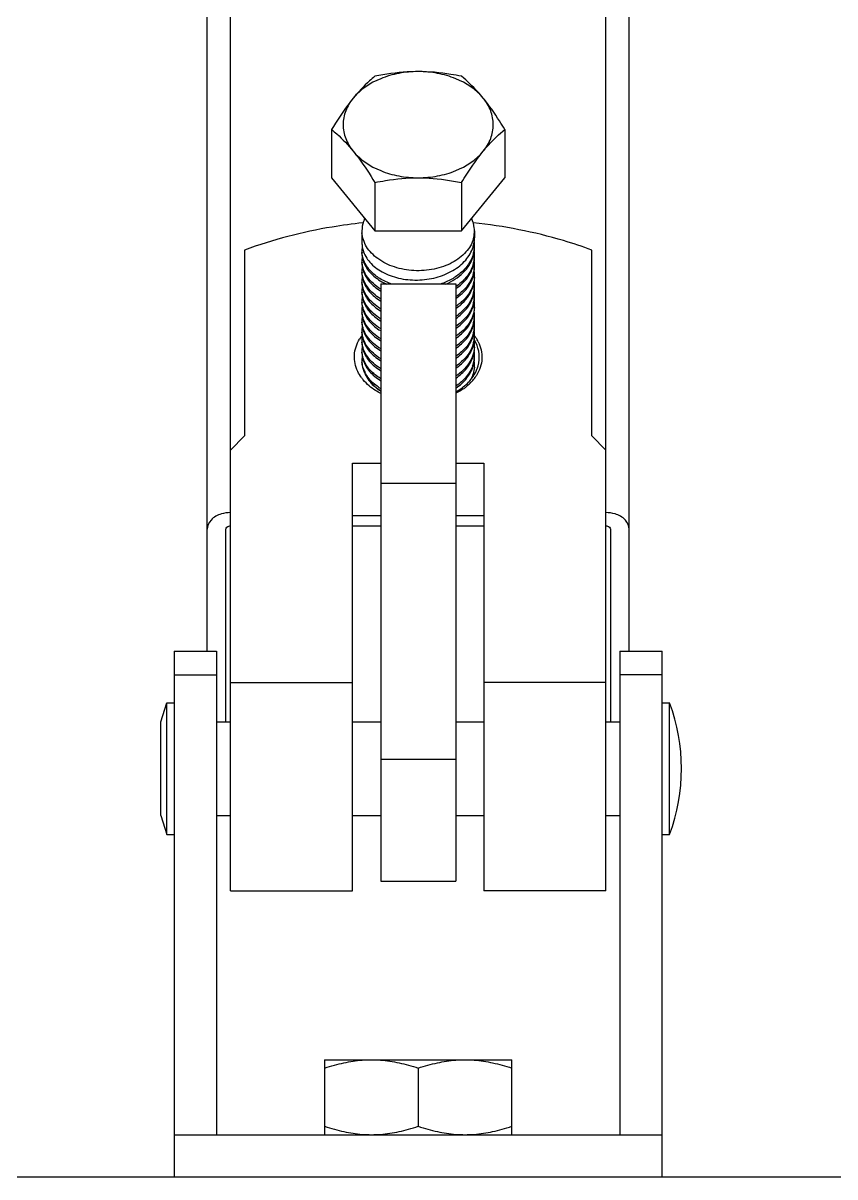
# Model space of a CAD drawing. Extents: x 69728788 to 150676229, y 20327566 to 43663798.
# Drawn here: x 75466649 to 75467043, y 20753254 to 20753814 of the extents above; entities that cross this region are included whole.
import ezdxf

# ---------------------------------------------------------------- set-up
doc = ezdxf.new("R2010")
doc.units = 0
doc.header["$LTSCALE"] = 1000
doc.header["$MEASUREMENT"] = 0
doc.layers.get('0').update_dxf_attribs({"linetype": 'CONTINUOUS'})
doc.layers.add('02___PRT_ALL_AXES', color=7, linetype='CONTINUOUS')

msp = doc.modelspace()

# ---------------------------------------------------------------- linework, layer by layer
at = {"color": 0, "linetype": 'Continuous'}
for p, q in [((75466749.8, 20753392.75), (75466749.8, 20755913.45)), ((75466931.93, 20753392.75), (75466931.93, 20755913.45)), ((75466738.42, 20753508.87), (75466738.42, 20755821.83)), ((75466943.31, 20753508.87), (75466943.31, 20755821.83)), ((75466798.8, 20753738.59), (75466819.83, 20753712.83)), ((75466861.89, 20753712.83), (75466882.92, 20753738.59)), ((75466813.54, 20753711.93), (75466813.54, 20753708.07)), ((75466819.83, 20753712.83), (75466861.89, 20753712.83)), ((75466868.18, 20753712.83), (75466868.18, 20753709.52)), ((75466822.65, 20753687.07), (75466822.65, 20753397.31)), ((75466822.65, 20753687.07), (75466859.08, 20753687.07)), ((75466859.08, 20753687.07), (75466859.08, 20753397.31)), ((75466808.99, 20753392.75), (75466808.99, 20753600.15)), ((75466872.73, 20753600.15), (75466872.73, 20753392.75)), ((75466822.65, 20753590.49), (75466859.08, 20753590.49)), ((75466808.99, 20753569.71), (75466822.65, 20753569.71)), ((75466859.08, 20753569.71), (75466872.73, 20753569.71)), ((75466747.52, 20753474.72), (75466747.52, 20753568.1)), ((75466934.2, 20753568.1), (75466934.2, 20753474.72)), ((75466722.48, 20753508.87), (75466722.48, 20753253.89)), ((75466722.48, 20753508.87), (75466742.97, 20753508.87)), ((75466742.97, 20753508.87), (75466742.97, 20753274.38)), ((75466938.76, 20753508.87), (75466938.76, 20753274.38)), ((75466938.76, 20753508.87), (75466959.24, 20753508.87)), ((75466959.24, 20753253.89), (75466959.24, 20753508.87)), ((75466722.48, 20753497.4), (75466742.97, 20753497.4)), ((75466959.24, 20753497.4), (75466938.76, 20753497.4)), ((75466749.8, 20753493.8), (75466808.99, 20753493.8)), ((75466931.93, 20753493.8), (75466872.73, 20753493.8)), ((75466822.65, 20753456.5), (75466859.08, 20753456.5)), ((75466822.65, 20753397.31), (75466859.08, 20753397.31)), ((75466749.8, 20753392.75), (75466808.99, 20753392.75)), ((75466931.93, 20753392.75), (75466872.73, 20753392.75)), ((75466722.48, 20753274.38), (75466959.24, 20753274.38)), ((75466122.35, 20753253.89), (75470168.99, 20753253.89)), ((75466722.48, 20753253.89), (75466959.24, 20753253.89))]:
    msp.add_line(p, q, dxfattribs=at)
for centre, radius, start, end in [((75466853.34, 20753709.52), 14.85, 352.4737, 359.9828), ((75466826.24, 20753707.11), 12.69, 180.0261, 188.8221), ((75466826.24, 20753703.23), 12.69, 171.1842, 179.9741), ((75466826.14, 20753703.24), 12.59, 180.0047, 184.3398), ((75466826.6, 20753707.17), 13.06, 188.8281, 195.331), ((75466826.85, 20753707.23), 13.32, 195.318, 196.4116), ((75466852.61, 20753709.67), 15.59, 342.5053, 345.7688), ((75466852.79, 20753705.75), 15.4, 342.4874, 350.6008), ((75466852.99, 20753709.57), 15.2, 345.7645, 352.4655), ((75466853.22, 20753705.67), 14.96, 350.6285, 356.2824), ((75466853.34, 20753705.65), 14.85, 0.0172, 7.5233), ((75466853.34, 20753704.69), 14.85, 352.4838, 359.9829), ((75466853.43, 20753705.66), 14.75, 356.2903, 359.9967), ((75466826.23, 20753702.28), 12.69, 180.0258, 188.7806), ((75466826.24, 20753698.41), 12.69, 171.1421, 179.9737), ((75466826.14, 20753698.41), 12.59, 180.0047, 184.3389), ((75466826.6, 20753702.34), 13.06, 188.7878, 195.4437), ((75466826.85, 20753702.4), 13.32, 195.4298, 196.4011), ((75466852.61, 20753704.84), 15.59, 342.506, 345.7693), ((75466852.79, 20753700.92), 15.4, 342.4882, 350.5962), ((75466852.99, 20753704.74), 15.2, 345.765, 352.4755), ((75466852.99, 20753699.91), 15.2, 345.7661, 352.4791), ((75466853.22, 20753700.84), 14.96, 350.6239, 356.2823), ((75466853.34, 20753700.82), 14.85, 0.0173, 7.5331), ((75466853.34, 20753699.86), 14.85, 352.4874, 359.9829), ((75466853.34, 20753695.99), 14.85, 0.0173, 7.5369), ((75466853.43, 20753700.83), 14.75, 356.2903, 359.9967), ((75466826.24, 20753697.45), 12.69, 180.0259, 188.8006), ((75466826.24, 20753693.58), 12.69, 171.1623, 179.9738), ((75466826.14, 20753693.58), 12.59, 180.0047, 184.3393), ((75466826.23, 20753692.62), 12.69, 180.0256, 188.7306), ((75466826.6, 20753697.51), 13.06, 188.8073, 195.3901), ((75466826.85, 20753697.57), 13.32, 195.3767, 196.4046), ((75466852.61, 20753700.01), 15.59, 342.5088, 345.7705), ((75466852.79, 20753696.09), 15.4, 342.491, 350.6057), ((75466852.99, 20753695.08), 15.19, 345.7447, 352.2927), ((75466853.22, 20753696.01), 14.96, 350.6334, 356.2824), ((75466853.33, 20753695.03), 14.85, 352.3003, 359.9825), ((75466853.34, 20753691.16), 14.84, 0.0162, 7.3444), ((75466853.43, 20753696), 14.75, 356.2904, 359.9967), ((75466826.24, 20753688.75), 12.69, 171.0902, 179.9732), ((75466826.13, 20753688.75), 12.59, 180.0048, 184.3375), ((75466826.24, 20753687.79), 12.69, 180.026, 188.81), ((75466826.64, 20753692.69), 13.1, 188.7459, 196.4145), ((75466836.92, 20753712.65), 28.03, 240.8611, 246.0888), ((75466852.59, 20753695.18), 15.6, 342.4507, 345.7485), ((75466852.61, 20753690.35), 15.59, 342.5162, 345.7074), ((75466852.99, 20753690.25), 15.2, 345.7024, 352.5014), ((75466853.34, 20753686.33), 14.85, 0.0174, 7.5599), ((75466853.34, 20753690.21), 14.84, 352.5103, 359.983), ((75466853.42, 20753691.17), 14.76, 356.2871, 359.9968), ((75466826.24, 20753683.92), 12.69, 171.172, 179.9739), ((75466826.14, 20753683.92), 12.59, 180.0047, 184.3395), ((75466826.24, 20753682.96), 12.69, 180.0261, 188.8208), ((75466826.24, 20753679.09), 12.69, 171.1822, 179.9739), ((75466826.6, 20753687.85), 13.06, 188.8163, 195.3571), ((75466826.6, 20753683.02), 13.06, 188.8271, 195.3744), ((75466826.85, 20753687.92), 13.32, 195.3439, 196.408), ((75466844.16, 20753708.04), 26.8, 304.0219, 305.4569), ((75466844.32, 20753706.85), 26.52, 304.0158, 306.628), ((75466844.75, 20753702.38), 25.78, 303.9761, 309.7942), ((75466852.79, 20753686.43), 15.4, 342.4982, 350.6179), ((75466852.61, 20753685.52), 15.59, 342.5012, 345.7673), ((75466852.99, 20753685.42), 15.2, 345.763, 352.4646), ((75466853.22, 20753686.35), 14.96, 350.6455, 356.2829), ((75466853.34, 20753685.38), 14.85, 352.4728, 359.9828), ((75466853.34, 20753681.5), 14.85, 0.0171, 7.5219), ((75466853.43, 20753686.34), 14.75, 356.2908, 359.9967), ((75466853.43, 20753681.51), 14.75, 356.2901, 359.9967), ((75466826.14, 20753679.09), 12.59, 180.0047, 184.3394), ((75466826.23, 20753678.13), 12.69, 180.0244, 188.5938), ((75466826.24, 20753674.26), 12.7, 170.9624, 179.9731), ((75466826.59, 20753678.19), 13.05, 188.6018, 195.319), ((75466826.85, 20753683.09), 13.32, 195.3611, 196.4085), ((75466852.79, 20753681.6), 15.4, 342.4834, 350.5805), ((75466852.61, 20753680.69), 15.59, 342.5129, 345.7612), ((75466852.99, 20753680.6), 15.2, 345.7567, 352.4756), ((75466853.22, 20753681.52), 14.96, 350.6081, 356.282), ((75466853.34, 20753680.55), 14.85, 352.484, 359.9829), ((75466853.34, 20753676.67), 14.85, 0.0173, 7.5336), ((75466853.34, 20753675.72), 14.84, 352.7047, 359.9841), ((75466853.43, 20753676.68), 14.75, 356.2905, 359.9967), ((75466826.14, 20753674.27), 12.59, 180.0047, 184.3399), ((75466826.24, 20753673.3), 12.69, 180.0261, 188.8286), ((75466826.24, 20753669.43), 12.69, 171.1905, 179.974), ((75466826.6, 20753673.36), 13.06, 188.8345, 195.3262), ((75466826.85, 20753678.26), 13.32, 195.3053, 196.412), ((75466826.85, 20753673.43), 13.32, 195.3132, 196.4121), ((75466852.61, 20753675.86), 15.59, 342.5097, 345.7713), ((75466852.99, 20753675.76), 15.19, 345.7662, 352.6946), ((75466853.22, 20753671.87), 14.96, 350.5832, 356.2821), ((75466853.33, 20753671.84), 14.85, 0.0178, 7.7481), ((75466853.34, 20753670.89), 14.85, 352.4415, 359.9826), ((75466853.43, 20753671.85), 14.75, 356.2903, 359.9967), ((75466826.14, 20753669.44), 12.59, 180.0047, 184.3399), ((75466826.24, 20753668.47), 12.69, 180.0262, 188.8331), ((75466826.24, 20753664.6), 12.69, 171.1948, 179.9741), ((75466826.14, 20753664.61), 12.59, 180.0047, 184.3399), ((75466826.6, 20753668.53), 13.06, 188.839, 195.3291), ((75466826.85, 20753668.6), 13.32, 195.3162, 196.4116), ((75466852.79, 20753671.94), 15.4, 342.492, 350.5559), ((75466852.61, 20753671.03), 15.59, 342.5047, 345.7693), ((75466852.79, 20753667.12), 15.4, 342.4869, 350.5608), ((75466852.99, 20753670.94), 15.2, 345.7651, 352.4335), ((75466852.99, 20753666.11), 15.2, 345.7634, 352.4502), ((75466853.22, 20753667.04), 14.96, 350.5882, 356.2819), ((75466853.34, 20753666.06), 14.85, 352.4583, 359.9827), ((75466853.34, 20753662.19), 14.84, 0.0171, 7.5078), ((75466853.34, 20753667.02), 14.84, 0.017, 7.4911), ((75466853.43, 20753667.02), 14.75, 356.29, 359.9967), ((75466829.61, 20753649.84), 20.12, 142.3489, 148.6008), ((75466826.24, 20753663.65), 12.69, 180.0263, 188.8502), ((75466826.23, 20753659.77), 12.69, 171.2117, 179.9742), ((75466826.14, 20753659.78), 12.59, 180.0047, 184.3399), ((75466826.25, 20753658.82), 12.7, 180.0275, 189.1378), ((75466826.6, 20753663.7), 13.06, 188.8559, 195.3165), ((75466826.85, 20753663.77), 13.32, 195.3037, 196.4098), ((75466852.61, 20753666.2), 15.59, 342.5016, 345.7678), ((75466852.79, 20753662.29), 15.4, 342.4839, 350.5731), ((75466852.99, 20753661.28), 15.2, 345.744, 352.2642), ((75466853.22, 20753662.21), 14.96, 350.6006, 356.2819), ((75466853.33, 20753661.23), 14.85, 352.2715, 359.9822), ((75466853.34, 20753657.36), 14.84, 0.0161, 7.3158), ((75466851.52, 20753649.39), 20.87, 36.2144, 37.3583), ((75466853.43, 20753662.19), 14.75, 356.29, 359.9967), ((75466852.18, 20753650.58), 18.5, 25.7842, 30.2173), ((75466851.79, 20753649.59), 20.53, 35.2732, 36.2138), ((75466852.53, 20753650.1), 19.64, 30.3926, 35.3016), ((75466853.46, 20753650.65), 18.56, 26.9541, 30.3712), ((75466826.23, 20753654.94), 12.68, 171.5074, 179.9763), ((75466826.14, 20753654.95), 12.6, 180.0045, 184.3461), ((75466826.24, 20753653.99), 12.69, 180.0259, 188.8163), ((75466826.64, 20753658.88), 13.11, 189.1519, 196.4725), ((75466852.59, 20753661.38), 15.61, 342.4474, 345.7479), ((75466852.99, 20753656.45), 15.2, 345.7626, 352.4593), ((75466853.34, 20753656.4), 14.85, 352.4674, 359.9827), ((75466853.34, 20753652.53), 14.85, 0.0171, 7.5167), ((75466853.42, 20753657.36), 14.76, 356.2864, 359.9968), ((75466826.24, 20753650.11), 12.69, 171.1784, 179.9739), ((75466826.09, 20753650.12), 12.54, 180.0004, 181.3615), ((75466826.11, 20753650.12), 12.57, 181.3612, 181.7508), ((75466826.13, 20753650.12), 12.59, 181.751, 182.8386), ((75466826.18, 20753650.12), 12.63, 182.8389, 184.3369), ((75466827.25, 20753649.73), 13.71, 182.4041, 185.3847), ((75466827.32, 20753649.74), 13.78, 185.3863, 188.5573), ((75466826.6, 20753654.04), 13.06, 188.8225, 195.3423), ((75466827.42, 20753649.75), 13.88, 188.5565, 189.7372), ((75466827.78, 20753649.82), 14.25, 189.7635, 196.3232), ((75466826.85, 20753654.11), 13.32, 195.3291, 196.4048), ((75466826.99, 20753654.15), 13.47, 196.4057, 197.9066), ((75466852.28, 20753652.78), 15.93, 340.3906, 342.5035), ((75466852.61, 20753656.54), 15.59, 342.5002, 345.767), ((75466852.48, 20753652.72), 15.72, 342.5059, 343.6314), ((75466852.68, 20753652.66), 15.52, 343.6293, 345.8256), ((75466852.68, 20753651.7), 15.52, 343.6331, 345.7762), ((75466852.94, 20753652.6), 15.24, 345.8222, 350.5981), ((75466852.82, 20753651.66), 15.36, 345.779, 346.5707), ((75466853, 20753651.62), 15.18, 346.5629, 352.0348), ((75466853.22, 20753652.55), 14.96, 350.5997, 356.2819), ((75466853.17, 20753651.59), 15.01, 352.0459, 352.4859), ((75466853.34, 20753651.57), 14.85, 352.4768, 359.9828), ((75466853.35, 20753648.04), 14.83, 0.0024, 7.7076), ((75466853.21, 20753647.68), 14.97, 6.4782, 7.5176), ((75466853.43, 20753652.53), 14.75, 356.29, 359.9967), ((75466853.35, 20753648.04), 14.83, 356.2883, 358.4923), ((75466853.39, 20753648.04), 14.79, 359.2944, 359.9935), ((75466853.38, 20753648.04), 14.8, 358.4929, 359.2944), ((75466830.16, 20753653.89), 20.81, 215.7862, 218.0548), ((75466828.57, 20753650.06), 15.06, 196.3538, 204.7791), ((75466827.82, 20753650.59), 14.34, 198.9126, 207.9645), ((75466828.61, 20753650.99), 15.24, 207.9029, 209.9247), ((75466850.73, 20753653.56), 20.27, 321.0855, 326.5693), ((75466850.98, 20753654.33), 21.54, 317.7004, 324.3228), ((75466851.49, 20753653.03), 19.34, 326.6074, 327.368), ((75466851.75, 20753652.87), 19.04, 327.3662, 328.8166), ((75466852.01, 20753652.71), 18.74, 328.8185, 329.5914), ((75466853.32, 20753648.04), 14.86, 355.0066, 356.2884), ((75466852.15, 20753652.63), 18.57, 329.5918, 330.0556), ((75466851.92, 20753653.63), 20.37, 324.3797, 325.1795), ((75466852.19, 20753653.44), 20.04, 325.1775, 326.7079), ((75466852.47, 20753653.26), 19.71, 326.7099, 327.5282), ((75466830.73, 20753654.34), 21.54, 218.0525, 219.8785), ((75466834.59, 20753654.47), 22.7, 229.2088, 231.6793), ((75466834.04, 20753654.93), 22.6, 231.1281, 233.6248), ((75466835.74, 20753655.96), 24.59, 231.7276, 237.6054), ((75466835.14, 20753656.45), 24.48, 233.6672, 239.1115), ((75466846.64, 20753658.97), 27.91, 305.2617, 306.9792), ((75466847.37, 20753658.01), 26.7, 306.966, 310.4677), ((75466848.74, 20753656.43), 24.61, 310.4384, 316.1426), ((75466849.88, 20753655.3), 23.01, 316.19, 317.7487)]:
    msp.add_arc(centre, radius, start, end, dxfattribs=at)
for points, knots in [([(75466814.07, 20753703.47), (75466814.71, 20753701.33), (75466817.25, 20753697.07), (75466823.47, 20753692.43), (75466831.48, 20753689.52), (75466840.48, 20753688.63), (75466849.53, 20753689.85), (75466857.67, 20753693.12), (75466864.07, 20753698.17), (75466866.75, 20753702.68), (75466867.48, 20753704.98)], [0, 0, 0, 0, 0.1028, 0.219577, 0.350442, 0.49027, 0.631417, 0.766201, 0.889254, 1, 1, 1, 1]), ([(75466827.97, 20753687.04), (75466825.99, 20753687.73), (75466822.31, 20753689.42), (75466817.73, 20753693.01), (75466814.62, 20753697.36), (75466813.7, 20753700.68), (75466813.58, 20753702.29)], [0, 0, 0, 0, 0.284949, 0.545175, 0.781019, 1, 1, 1, 1]), ([(75466814.07, 20753698.64), (75466814.7, 20753696.51), (75466817.21, 20753692.3), (75466821.07, 20753689.39), (75466823.27, 20753688.17)], [0, 0, 0, 0, 0.46845, 1, 1, 1, 1]), ([(75466867.48, 20753701.12), (75466866.98, 20753699.55), (75466865.44, 20753696.45), (75466861.85, 20753692.48), (75466857.16, 20753689.21), (75466853.55, 20753687.65), (75466851.64, 20753687.01)], [0, 0, 0, 0, 0.224612, 0.465352, 0.724449, 1, 1, 1, 1]), ([(75466854.21, 20753687.02), (75466857.32, 20753688.35), (75466862.87, 20753691.78), (75466866.58, 20753697.31), (75466867.48, 20753700.15)], [0, 0, 0, 0, 0.53219, 1, 1, 1, 1]), ([(75466822.57, 20753684.7), (75466820.12, 20753686.18), (75466816.83, 20753688.97), (75466814.24, 20753693.74), (75466813.67, 20753696.23), (75466813.58, 20753697.46)], [0, 0, 0, 0, 0.531925, 0.771628, 1, 1, 1, 1]), ([(75466822.57, 20753679.88), (75466820.12, 20753681.35), (75466816.83, 20753684.14), (75466814.24, 20753688.91), (75466813.67, 20753691.41), (75466813.58, 20753692.63)], [0, 0, 0, 0, 0.531924, 0.771627, 1, 1, 1, 1]), ([(75466814.07, 20753693.81), (75466814.67, 20753691.8), (75466816.98, 20753687.79), (75466820.54, 20753684.96), (75466822.57, 20753683.74)], [0, 0, 0, 0, 0.470184, 1, 1, 1, 1]), ([(75466867.48, 20753696.29), (75466866.86, 20753694.33), (75466864.74, 20753690.47), (75466861.53, 20753687.52), (75466859.7, 20753686.21)], [0, 0, 0, 0, 0.477761, 1, 1, 1, 1]), ([(75466860.14, 20753685.57), (75466861.86, 20753686.85), (75466864.89, 20753689.73), (75466866.88, 20753693.44), (75466867.48, 20753695.32)], [0, 0, 0, 0, 0.521279, 1, 1, 1, 1]), ([(75466822.57, 20753675.05), (75466820.12, 20753676.52), (75466816.83, 20753679.31), (75466814.24, 20753684.08), (75466813.67, 20753686.58), (75466813.58, 20753687.8)], [0, 0, 0, 0, 0.531915, 0.771618, 1, 1, 1, 1]), ([(75466814.07, 20753688.99), (75466814.67, 20753686.97), (75466816.98, 20753682.97), (75466820.54, 20753680.13), (75466822.57, 20753678.91)], [0, 0, 0, 0, 0.470189, 1, 1, 1, 1]), ([(75466867.48, 20753691.46), (75466866.95, 20753689.78), (75466865.25, 20753686.47), (75466862.7, 20753683.79), (75466861.24, 20753682.57)], [0, 0, 0, 0, 0.48128, 1, 1, 1, 1]), ([(75466861.76, 20753682.05), (75466863.08, 20753683.22), (75466865.41, 20753685.79), (75466866.97, 20753688.9), (75466867.47, 20753690.48)], [0, 0, 0, 0, 0.517488, 1, 1, 1, 1]), ([(75466868.15, 20753690.21), (75466868.01, 20753688), (75466866.62, 20753683.41), (75466863.56, 20753679.78), (75466861.76, 20753678.18)], [0, 0, 0, 0, 0.478758, 1, 1, 1, 1]), ([(75466822.57, 20753670.22), (75466820.12, 20753671.69), (75466816.83, 20753674.48), (75466814.24, 20753679.25), (75466813.67, 20753681.75), (75466813.58, 20753682.97)], [0, 0, 0, 0, 0.531925, 0.771625, 1, 1, 1, 1]), ([(75466814.07, 20753684.15), (75466814.67, 20753682.14), (75466816.98, 20753678.14), (75466820.54, 20753675.3), (75466822.57, 20753674.08)], [0, 0, 0, 0, 0.47018, 1, 1, 1, 1]), ([(75466859.14, 20753680.03), (75466859.37, 20753680.18), (75466860.27, 20753680.81), (75466861.14, 20753681.5), (75466861.76, 20753682.05)], [0, 0, 0, 0, 0.254157, 1, 1, 1, 1]), ([(75466867.48, 20753681.8), (75466866.83, 20753679.75), (75466864.56, 20753675.7), (75466861.11, 20753672.67), (75466859.15, 20753671.34)], [0, 0, 0, 0, 0.476588, 1, 1, 1, 1]), ([(75466859.15, 20753670.38), (75466861.11, 20753671.7), (75466864.56, 20753674.73), (75466866.83, 20753678.78), (75466867.48, 20753680.83)], [0, 0, 0, 0, 0.523421, 1, 1, 1, 1]), ([(75466862.27, 20753677.69), (75466863.48, 20753678.82), (75466865.59, 20753681.27), (75466867.01, 20753684.19), (75466867.48, 20753685.67)], [0, 0, 0, 0, 0.516175, 1, 1, 1, 1]), ([(75466822.57, 20753665.39), (75466820.12, 20753666.86), (75466816.83, 20753669.65), (75466814.24, 20753674.42), (75466813.67, 20753676.92), (75466813.58, 20753678.14)], [0, 0, 0, 0, 0.531928, 0.771625, 1, 1, 1, 1]), ([(75466814.07, 20753679.32), (75466814.67, 20753677.31), (75466816.98, 20753673.31), (75466820.54, 20753670.47), (75466822.57, 20753669.25)], [0, 0, 0, 0, 0.470176, 1, 1, 1, 1]), ([(75466861.76, 20753678.18), (75466861.55, 20753678), (75466860.71, 20753677.29), (75466859.83, 20753676.63), (75466859.14, 20753676.16)], [0, 0, 0, 0, 0.245893, 1, 1, 1, 1]), ([(75466859.15, 20753675.21), (75466859.43, 20753675.4), (75466860.52, 20753676.16), (75466861.55, 20753677.01), (75466862.27, 20753677.69)], [0, 0, 0, 0, 0.254915, 1, 1, 1, 1]), ([(75466867.48, 20753676.97), (75466866.83, 20753674.92), (75466864.56, 20753670.87), (75466861.11, 20753667.84), (75466859.15, 20753666.51)], [0, 0, 0, 0, 0.476579, 1, 1, 1, 1]), ([(75466859.15, 20753665.55), (75466861.11, 20753666.87), (75466864.56, 20753669.91), (75466866.83, 20753673.95), (75466867.48, 20753676.01)], [0, 0, 0, 0, 0.523412, 1, 1, 1, 1]), ([(75466868.15, 20753675.73), (75466868.06, 20753674.4), (75466867.51, 20753671.69), (75466864.96, 20753666.51), (75466861.65, 20753663.37), (75466859.15, 20753661.69)], [0, 0, 0, 0, 0.232557, 0.47421, 1, 1, 1, 1]), ([(75466822.57, 20753660.56), (75466820.12, 20753662.03), (75466816.83, 20753664.82), (75466814.24, 20753669.59), (75466813.67, 20753672.09), (75466813.58, 20753673.31)], [0, 0, 0, 0, 0.531934, 0.771628, 1, 1, 1, 1]), ([(75466814.07, 20753674.49), (75466814.67, 20753672.48), (75466816.98, 20753668.48), (75466820.54, 20753665.64), (75466822.57, 20753664.42)], [0, 0, 0, 0, 0.470172, 1, 1, 1, 1]), ([(75466814.07, 20753669.66), (75466814.67, 20753667.65), (75466816.98, 20753663.65), (75466820.54, 20753660.81), (75466822.57, 20753659.59)], [0, 0, 0, 0, 0.470172, 1, 1, 1, 1]), ([(75466859.15, 20753660.72), (75466861.11, 20753662.04), (75466864.56, 20753665.08), (75466866.83, 20753669.12), (75466867.48, 20753671.18)], [0, 0, 0, 0, 0.523413, 1, 1, 1, 1]), ([(75466822.57, 20753655.73), (75466820.12, 20753657.2), (75466816.83, 20753659.99), (75466814.24, 20753664.76), (75466813.67, 20753667.26), (75466813.58, 20753668.48)], [0, 0, 0, 0, 0.531934, 0.771628, 1, 1, 1, 1]), ([(75466814.07, 20753664.84), (75466814.67, 20753662.82), (75466816.98, 20753658.82), (75466820.54, 20753655.98), (75466822.57, 20753654.76)], [0, 0, 0, 0, 0.470174, 1, 1, 1, 1]), ([(75466867.48, 20753667.31), (75466866.83, 20753665.26), (75466864.56, 20753661.21), (75466861.11, 20753658.18), (75466859.15, 20753656.86)], [0, 0, 0, 0, 0.476587, 1, 1, 1, 1]), ([(75466859.15, 20753655.89), (75466861.11, 20753657.21), (75466864.56, 20753660.25), (75466866.83, 20753664.29), (75466867.48, 20753666.35)], [0, 0, 0, 0, 0.523415, 1, 1, 1, 1]), ([(75466811.54, 20753644.63), (75466810.38, 20753647.06), (75466809.16, 20753652.62), (75466811.01, 20753657.99), (75466812.43, 20753660.32)], [0, 0, 0, 0, 0.496527, 1, 1, 1, 1]), ([(75466822.57, 20753650.9), (75466820.12, 20753652.37), (75466816.83, 20753655.16), (75466814.24, 20753659.93), (75466813.67, 20753662.43), (75466813.58, 20753663.65)], [0, 0, 0, 0, 0.531935, 0.77163, 1, 1, 1, 1]), ([(75466822.57, 20753646.07), (75466820.12, 20753647.54), (75466816.83, 20753650.33), (75466814.24, 20753655.1), (75466813.67, 20753657.6), (75466813.58, 20753658.82)], [0, 0, 0, 0, 0.531934, 0.771631, 1, 1, 1, 1]), ([(75466814.07, 20753660.01), (75466814.67, 20753657.99), (75466816.98, 20753653.99), (75466820.54, 20753651.15), (75466822.57, 20753649.93)], [0, 0, 0, 0, 0.470176, 1, 1, 1, 1]), ([(75466867.48, 20753662.48), (75466866.83, 20753660.43), (75466864.56, 20753656.38), (75466861.11, 20753653.35), (75466859.15, 20753652.03)], [0, 0, 0, 0, 0.476585, 1, 1, 1, 1]), ([(75466859.15, 20753651.06), (75466861.11, 20753652.38), (75466864.56, 20753655.42), (75466866.83, 20753659.46), (75466867.48, 20753661.51)], [0, 0, 0, 0, 0.523417, 1, 1, 1, 1]), ([(75466869.94, 20753647.39), (75466870.45, 20753649.22), (75466870.8, 20753653.13), (75466869.68, 20753656.89), (75466868.84, 20753658.62)], [0, 0, 0, 0, 0.495789, 1, 1, 1, 1]), ([(75466870, 20753659.07), (75466871.27, 20753656.55), (75466872.64, 20753650.72), (75466870.63, 20753645.09), (75466869.1, 20753642.68)], [0, 0, 0, 0, 0.4965, 1, 1, 1, 1]), ([(75466814.49, 20753650.12), (75466814.36, 20753650.43), (75466813.92, 20753651.68), (75466813.66, 20753653), (75466813.58, 20753653.99)], [0, 0, 0, 0, 0.254035, 1, 1, 1, 1]), ([(75466814.08, 20753655.17), (75466814.67, 20753653.15), (75466817, 20753649.14), (75466820.57, 20753646.3), (75466822.61, 20753645.08)], [0, 0, 0, 0, 0.470105, 1, 1, 1, 1]), ([(75466859.12, 20753646.21), (75466861.08, 20753647.53), (75466864.54, 20753650.57), (75466866.82, 20753654.62), (75466867.47, 20753656.67)], [0, 0, 0, 0, 0.523464, 1, 1, 1, 1]), ([(75466868.15, 20753656.41), (75466868.06, 20753655.07), (75466867.51, 20753652.37), (75466864.95, 20753647.18), (75466861.62, 20753644.03), (75466859.12, 20753642.35)], [0, 0, 0, 0, 0.232505, 0.474134, 1, 1, 1, 1]), ([(75466867.48, 20753657.65), (75466866.83, 20753655.6), (75466864.56, 20753651.55), (75466861.11, 20753648.52), (75466859.15, 20753647.2)], [0, 0, 0, 0, 0.476583, 1, 1, 1, 1]), ([(75466814.25, 20753645.94), (75466814.16, 20753646.2), (75466813.83, 20753647.25), (75466813.64, 20753648.35), (75466813.58, 20753649.17)], [0, 0, 0, 0, 0.252988, 1, 1, 1, 1]), ([(75466814.18, 20753650.01), (75466814.81, 20753648.06), (75466817.12, 20753644.21), (75466820.6, 20753641.46), (75466822.57, 20753640.27)], [0, 0, 0, 0, 0.470876, 1, 1, 1, 1]), ([(75466822.61, 20753641.22), (75466820.77, 20753642.32), (75466817.5, 20753644.85), (75466815.2, 20753648.33), (75466814.49, 20753650.12)], [0, 0, 0, 0, 0.527301, 1, 1, 1, 1]), ([(75466859.15, 20753641.4), (75466861.11, 20753642.73), (75466864.56, 20753645.76), (75466866.83, 20753649.8), (75466867.48, 20753651.86)], [0, 0, 0, 0, 0.523421, 1, 1, 1, 1]), ([(75466867.29, 20753647.44), (75466866.6, 20753645.49), (75466864.34, 20753641.68), (75466861.02, 20753638.8), (75466859.15, 20753637.54)], [0, 0, 0, 0, 0.477487, 1, 1, 1, 1]), ([(75466859.15, 20753636.57), (75466861.16, 20753637.93), (75466864.68, 20753641.04), (75466866.95, 20753645.21), (75466867.57, 20753647.32)], [0, 0, 0, 0, 0.523877, 1, 1, 1, 1]), ([(75466814.89, 20753643.74), (75466815.04, 20753643.38), (75466815.75, 20753641.88), (75466816.69, 20753640.51), (75466817.5, 20753639.55)], [0, 0, 0, 0, 0.242691, 1, 1, 1, 1]), ([(75466822.57, 20753636.41), (75466821.8, 20753636.87), (75466819.02, 20753638.74), (75466816.63, 20753641.26), (75466815.41, 20753643.39)], [0, 0, 0, 0, 0.268013, 1, 1, 1, 1]), ([(75466822.65, 20753633.96), (75466821.81, 20753634.39), (75466818.7, 20753636.16), (75466815.89, 20753638.5), (75466814.2, 20753640.53)], [0, 0, 0, 0, 0.263547, 1, 1, 1, 1]), ([(75466817.5, 20753639.56), (75466817.68, 20753639.36), (75466818.42, 20753638.57), (75466819.22, 20753637.85), (75466819.86, 20753637.33)], [0, 0, 0, 0, 0.244707, 1, 1, 1, 1]), ([(75466859.13, 20753634.73), (75466859.87, 20753635.14), (75466862.58, 20753636.82), (75466865.02, 20753638.98), (75466866.5, 20753640.82)], [0, 0, 0, 0, 0.262319, 1, 1, 1, 1]), ([(75466745.34, 20753575.5), (75466743.47, 20753574.94), (75466740.14, 20753573.26), (75466738.42, 20753569.7), (75466738.42, 20753568.1)], [0, 0, 0, 0, 0.547859, 1, 1, 1, 1]), ([(75466943.31, 20753568.1), (75466943.31, 20753569.7), (75466941.59, 20753573.26), (75466938.25, 20753574.94), (75466936.39, 20753575.5)], [0, 0, 0, 0, 0.452141, 1, 1, 1, 1]), ([(75466747.52, 20753568.1), (75466747.52, 20753568.78), (75466748.56, 20753569.61), (75466749.51, 20753569.71), (75466749.8, 20753569.71)], [0, 0, 0, 0, 0.70154, 1, 1, 1, 1]), ([(75466931.93, 20753569.71), (75466932.22, 20753569.71), (75466933.16, 20753569.61), (75466934.2, 20753568.78), (75466934.2, 20753568.1)], [0, 0, 0, 0, 0.29846, 1, 1, 1, 1])]:
    msp.add_open_spline(points, degree=3, knots=knots, dxfattribs=at)
for points in [[(75466868.24, 20753643.36), (75466868.97, 20753644.62), (75466869.55, 20753645.98), (75466869.94, 20753647.39)], [(75466813.28, 20753641.72), (75466812.62, 20753642.64), (75466812.03, 20753643.61), (75466811.54, 20753644.63)], [(75466867.48, 20753643.51), (75466867.19, 20753642.6), (75466866.83, 20753641.72), (75466866.39, 20753640.88)], [(75466868.13, 20753646.75), (75466868.03, 20753645.65), (75466867.81, 20753644.56), (75466867.48, 20753643.51)], [(75466817.5, 20753639.55), (75466818.19, 20753638.74), (75466818.95, 20753637.98), (75466819.76, 20753637.28)], [(75466862.76, 20753636.18), (75466861.62, 20753635.38), (75466860.43, 20753634.66), (75466859.19, 20753634.02)], [(75466749.8, 20753576.15), (75466748.3, 20753576.15), (75466746.77, 20753575.93), (75466745.34, 20753575.5)], [(75466936.39, 20753575.5), (75466934.95, 20753575.93), (75466933.43, 20753576.15), (75466931.93, 20753576.15)]]:
    msp.add_open_spline(points, degree=3, dxfattribs=at)
at = {"layer": '02___PRT_ALL_AXES', "color": 0, "linetype": 'Continuous'}
for p, q in [((75466798.8, 20753762.04), (75466798.8, 20753738.59)), ((75466882.92, 20753762.04), (75466882.92, 20753738.59)), ((75466819.83, 20753736.29), (75466819.83, 20753712.83)), ((75466861.89, 20753736.29), (75466861.89, 20753712.83)), ((75466813.54, 20753711.93), (75466813.54, 20753707.1)), ((75466868.18, 20753712.83), (75466868.18, 20753709.52)), ((75466756.63, 20753703.53), (75466756.63, 20753613.39)), ((75466925.1, 20753613.39), (75466925.1, 20753703.53)), ((75466756.63, 20753613.39), (75466749.8, 20753606.49)), ((75466931.93, 20753606.49), (75466925.1, 20753613.39)), ((75466808.99, 20753600.15), (75466822.65, 20753600.15)), ((75466859.08, 20753600.15), (75466872.73, 20753600.15)), ((75466808.99, 20753574.71), (75466822.65, 20753574.71)), ((75466859.08, 20753574.71), (75466872.73, 20753574.71)), ((75466715.97, 20753474.72), (75466718.84, 20753483.82)), ((75466718.84, 20753420.08), (75466718.84, 20753483.82)), ((75466718.84, 20753483.82), (75466722.48, 20753483.82)), ((75466959.24, 20753483.82), (75466962.89, 20753483.82)), ((75466962.89, 20753420.08), (75466962.89, 20753483.82)), ((75466715.97, 20753429.19), (75466715.97, 20753474.72)), ((75466742.97, 20753474.72), (75466749.8, 20753474.72)), ((75466808.99, 20753474.72), (75466822.65, 20753474.72)), ((75466859.08, 20753474.72), (75466872.73, 20753474.72)), ((75466931.93, 20753474.72), (75466938.76, 20753474.72)), ((75466715.97, 20753429.19), (75466718.84, 20753420.08)), ((75466742.97, 20753429.19), (75466749.8, 20753429.19)), ((75466808.99, 20753429.19), (75466822.65, 20753429.19)), ((75466859.08, 20753429.19), (75466872.73, 20753429.19)), ((75466931.93, 20753429.19), (75466938.76, 20753429.19)), ((75466718.84, 20753420.08), (75466722.48, 20753420.08)), ((75466959.24, 20753420.08), (75466962.89, 20753420.08)), ((75466795.43, 20753310.72), (75466795.43, 20753274.38)), ((75466795.43, 20753310.72), (75466886.3, 20753310.72)), ((75466840.86, 20753306.67), (75466840.86, 20753278.44)), ((75466886.3, 20753274.38), (75466886.3, 20753310.72))]:
    msp.add_line(p, q, dxfattribs=at)
for centre, radius, start, end in [((75466827.18, 20753712.83), 13.64, 180.0035, 183.7174), ((75466853.88, 20753712.94), 14.32, 344.2932, 346.4117), ((75466854.27, 20753712.85), 13.91, 346.3827, 359.9215), ((75466877.58, 20753451.95), 91.06, 339.5127, 20.4873)]:
    msp.add_arc(centre, radius, start, end, dxfattribs=at)
for points, knots in [([(75466840.86, 20753790.1), (75466837.71, 20753790.1), (75466831.47, 20753789.52), (75466820.26, 20753786.32), (75466812.76, 20753781.44), (75466809.32, 20753777.22)], [0, 0, 0, 0, 0.270899, 0.532809, 1, 1, 1, 1]), ([(75466819.83, 20753787.8), (75466818.95, 20753787.08), (75466815.17, 20753783.85), (75466811.75, 20753780.2), (75466809.32, 20753777.22)], [0, 0, 0, 0, 0.227749, 1, 1, 1, 1]), ([(75466840.86, 20753790.1), (75466839.08, 20753790.1), (75466832.02, 20753789.89), (75466825.01, 20753788.86), (75466819.83, 20753787.8)], [0, 0, 0, 0, 0.251885, 1, 1, 1, 1]), ([(75466861.89, 20753787.8), (75466860.18, 20753788.15), (75466853.24, 20753789.44), (75466846.17, 20753790.1), (75466840.86, 20753790.1)], [0, 0, 0, 0, 0.248025, 1, 1, 1, 1]), ([(75466872.41, 20753777.22), (75466868.97, 20753781.44), (75466861.46, 20753786.32), (75466850.25, 20753789.52), (75466844.02, 20753790.1), (75466840.86, 20753790.1)], [0, 0, 0, 0, 0.467191, 0.729101, 1, 1, 1, 1]), ([(75466872.41, 20753777.22), (75466871.54, 20753778.28), (75466868.31, 20753782.06), (75466864.69, 20753785.52), (75466861.89, 20753787.8)], [0, 0, 0, 0, 0.2742, 1, 1, 1, 1]), ([(75466809.32, 20753777.22), (75466808.4, 20753776.1), (75466804.63, 20753771.23), (75466801.26, 20753766.06), (75466798.8, 20753762.04)], [0, 0, 0, 0, 0.234887, 1, 1, 1, 1]), ([(75466809.32, 20753777.22), (75466807.8, 20753775.36), (75466805.34, 20753771.29), (75466804, 20753764.34), (75466805.34, 20753757.39), (75466807.8, 20753753.32), (75466809.32, 20753751.47)], [0, 0, 0, 0, 0.257484, 0.5, 0.742516, 1, 1, 1, 1]), ([(75466882.92, 20753762.04), (75466882.08, 20753763.42), (75466878.81, 20753768.64), (75466875.28, 20753773.71), (75466872.41, 20753777.22)], [0, 0, 0, 0, 0.26296, 1, 1, 1, 1]), ([(75466872.41, 20753751.47), (75466873.93, 20753753.32), (75466876.39, 20753757.39), (75466877.73, 20753764.34), (75466876.39, 20753771.29), (75466873.93, 20753775.36), (75466872.41, 20753777.22)], [0, 0, 0, 0, 0.257484, 0.5, 0.742516, 1, 1, 1, 1]), ([(75466798.8, 20753762.04), (75466799.68, 20753761.33), (75466803.46, 20753758.09), (75466806.89, 20753754.44), (75466809.32, 20753751.47)], [0, 0, 0, 0, 0.227749, 1, 1, 1, 1]), ([(75466872.41, 20753751.47), (75466873.27, 20753752.52), (75466876.51, 20753756.31), (75466880.13, 20753759.76), (75466882.92, 20753762.04)], [0, 0, 0, 0, 0.2742, 1, 1, 1, 1]), ([(75466809.32, 20753751.47), (75466812.76, 20753747.25), (75466820.26, 20753742.37), (75466831.47, 20753739.16), (75466837.71, 20753738.59), (75466840.86, 20753738.59)], [0, 0, 0, 0, 0.467191, 0.729101, 1, 1, 1, 1]), ([(75466809.32, 20753751.47), (75466810.23, 20753750.34), (75466814.01, 20753745.48), (75466817.37, 20753740.3), (75466819.83, 20753736.29)], [0, 0, 0, 0, 0.234887, 1, 1, 1, 1]), ([(75466840.86, 20753738.59), (75466844.02, 20753738.59), (75466850.25, 20753739.16), (75466861.46, 20753742.37), (75466868.97, 20753747.25), (75466872.41, 20753751.47)], [0, 0, 0, 0, 0.270899, 0.532809, 1, 1, 1, 1]), ([(75466861.89, 20753736.29), (75466862.74, 20753737.67), (75466866.01, 20753742.88), (75466869.54, 20753747.95), (75466872.41, 20753751.47)], [0, 0, 0, 0, 0.26296, 1, 1, 1, 1]), ([(75466819.83, 20753736.29), (75466821.55, 20753736.64), (75466828.49, 20753737.93), (75466835.56, 20753738.59), (75466840.86, 20753738.59)], [0, 0, 0, 0, 0.248025, 1, 1, 1, 1]), ([(75466840.86, 20753738.59), (75466842.64, 20753738.59), (75466849.7, 20753738.38), (75466856.72, 20753737.34), (75466861.89, 20753736.29)], [0, 0, 0, 0, 0.251885, 1, 1, 1, 1]), ([(75466813.98, 20753716.73), (75466809.01, 20753716.2), (75466789.54, 20753713.56), (75466770.37, 20753708.6), (75466756.63, 20753703.53)], [0, 0, 0, 0, 0.254647, 1, 1, 1, 1]), ([(75466814.87, 20753718.78), (75466814.66, 20753718.31), (75466813.9, 20753716.41), (75466813.54, 20753714.35), (75466813.54, 20753712.83)], [0, 0, 0, 0, 0.255771, 1, 1, 1, 1]), ([(75466868.18, 20753712.83), (75466868.18, 20753713.33), (75466868.07, 20753715.38), (75466867.49, 20753717.39), (75466866.85, 20753718.78)], [0, 0, 0, 0, 0.246881, 1, 1, 1, 1]), ([(75466925.1, 20753703.53), (75466920.58, 20753705.2), (75466901.93, 20753711.39), (75466882.49, 20753715.17), (75466867.74, 20753716.73)], [0, 0, 0, 0, 0.245009, 1, 1, 1, 1]), ([(75466867.66, 20753709.06), (75466866.99, 20753706.68), (75466864.19, 20753701.96), (75466857.31, 20753696.9), (75466848.52, 20753693.86), (75466838.83, 20753693.16), (75466829.38, 20753694.85), (75466821.27, 20753698.77), (75466816.29, 20753703.78), (75466814.12, 20753708.39), (75466813.65, 20753710.77), (75466813.57, 20753711.95)], [0, 0, 0, 0, 0.10787, 0.229941, 0.365588, 0.508322, 0.649135, 0.779671, 0.895471, 0.948703, 1, 1, 1, 1])]:
    msp.add_open_spline(points, degree=3, knots=knots, dxfattribs=at)
for points, start_tangent, end_tangent in [([(75466795.43, 20753306.67), (75466800.17, 20753308.12), (75466804.74, 20753309.24), (75466809.23, 20753310.06), (75466813.69, 20753310.56), (75466818.15, 20753310.72)], (0.948683, 0.316228), (1, 0)), ([(75466818.15, 20753310.72), (75466822.6, 20753310.56), (75466827.07, 20753310.06), (75466831.56, 20753309.24), (75466836.13, 20753308.12), (75466840.86, 20753306.67)], (1, -0.000001), (0.948683, -0.316228)), ([(75466840.86, 20753306.67), (75466845.6, 20753308.12), (75466850.17, 20753309.24), (75466854.66, 20753310.06), (75466859.12, 20753310.56), (75466863.58, 20753310.72)], (0.948683, 0.316228), (1, 0)), ([(75466863.58, 20753310.72), (75466868.04, 20753310.56), (75466872.5, 20753310.06), (75466876.99, 20753309.24), (75466881.56, 20753308.12), (75466886.3, 20753306.67)], (1, -0.000001), (0.948683, -0.316228)), ([(75466795.43, 20753278.44), (75466800.17, 20753276.99), (75466804.74, 20753275.86), (75466809.23, 20753275.04), (75466813.69, 20753274.55), (75466818.15, 20753274.38)], (0.948683, -0.316228), (1, 0)), ([(75466818.15, 20753274.38), (75466822.6, 20753274.55), (75466827.07, 20753275.04), (75466831.56, 20753275.86), (75466836.13, 20753276.99), (75466840.86, 20753278.44)], (1, 0.000001), (0.948683, 0.316228)), ([(75466840.86, 20753278.44), (75466845.6, 20753276.99), (75466850.17, 20753275.86), (75466854.66, 20753275.04), (75466859.12, 20753274.55), (75466863.58, 20753274.38)], (0.948683, -0.316228), (1, 0)), ([(75466863.58, 20753274.38), (75466868.04, 20753274.55), (75466872.5, 20753275.04), (75466876.99, 20753275.86), (75466881.56, 20753276.99), (75466886.3, 20753278.44)], (1, 0.000001), (0.948683, 0.316228))]:
    msp.add_spline(points, degree=3, dxfattribs=dict(at, start_tangent=start_tangent, end_tangent=end_tangent))

doc.saveas('drawing.dxf')
